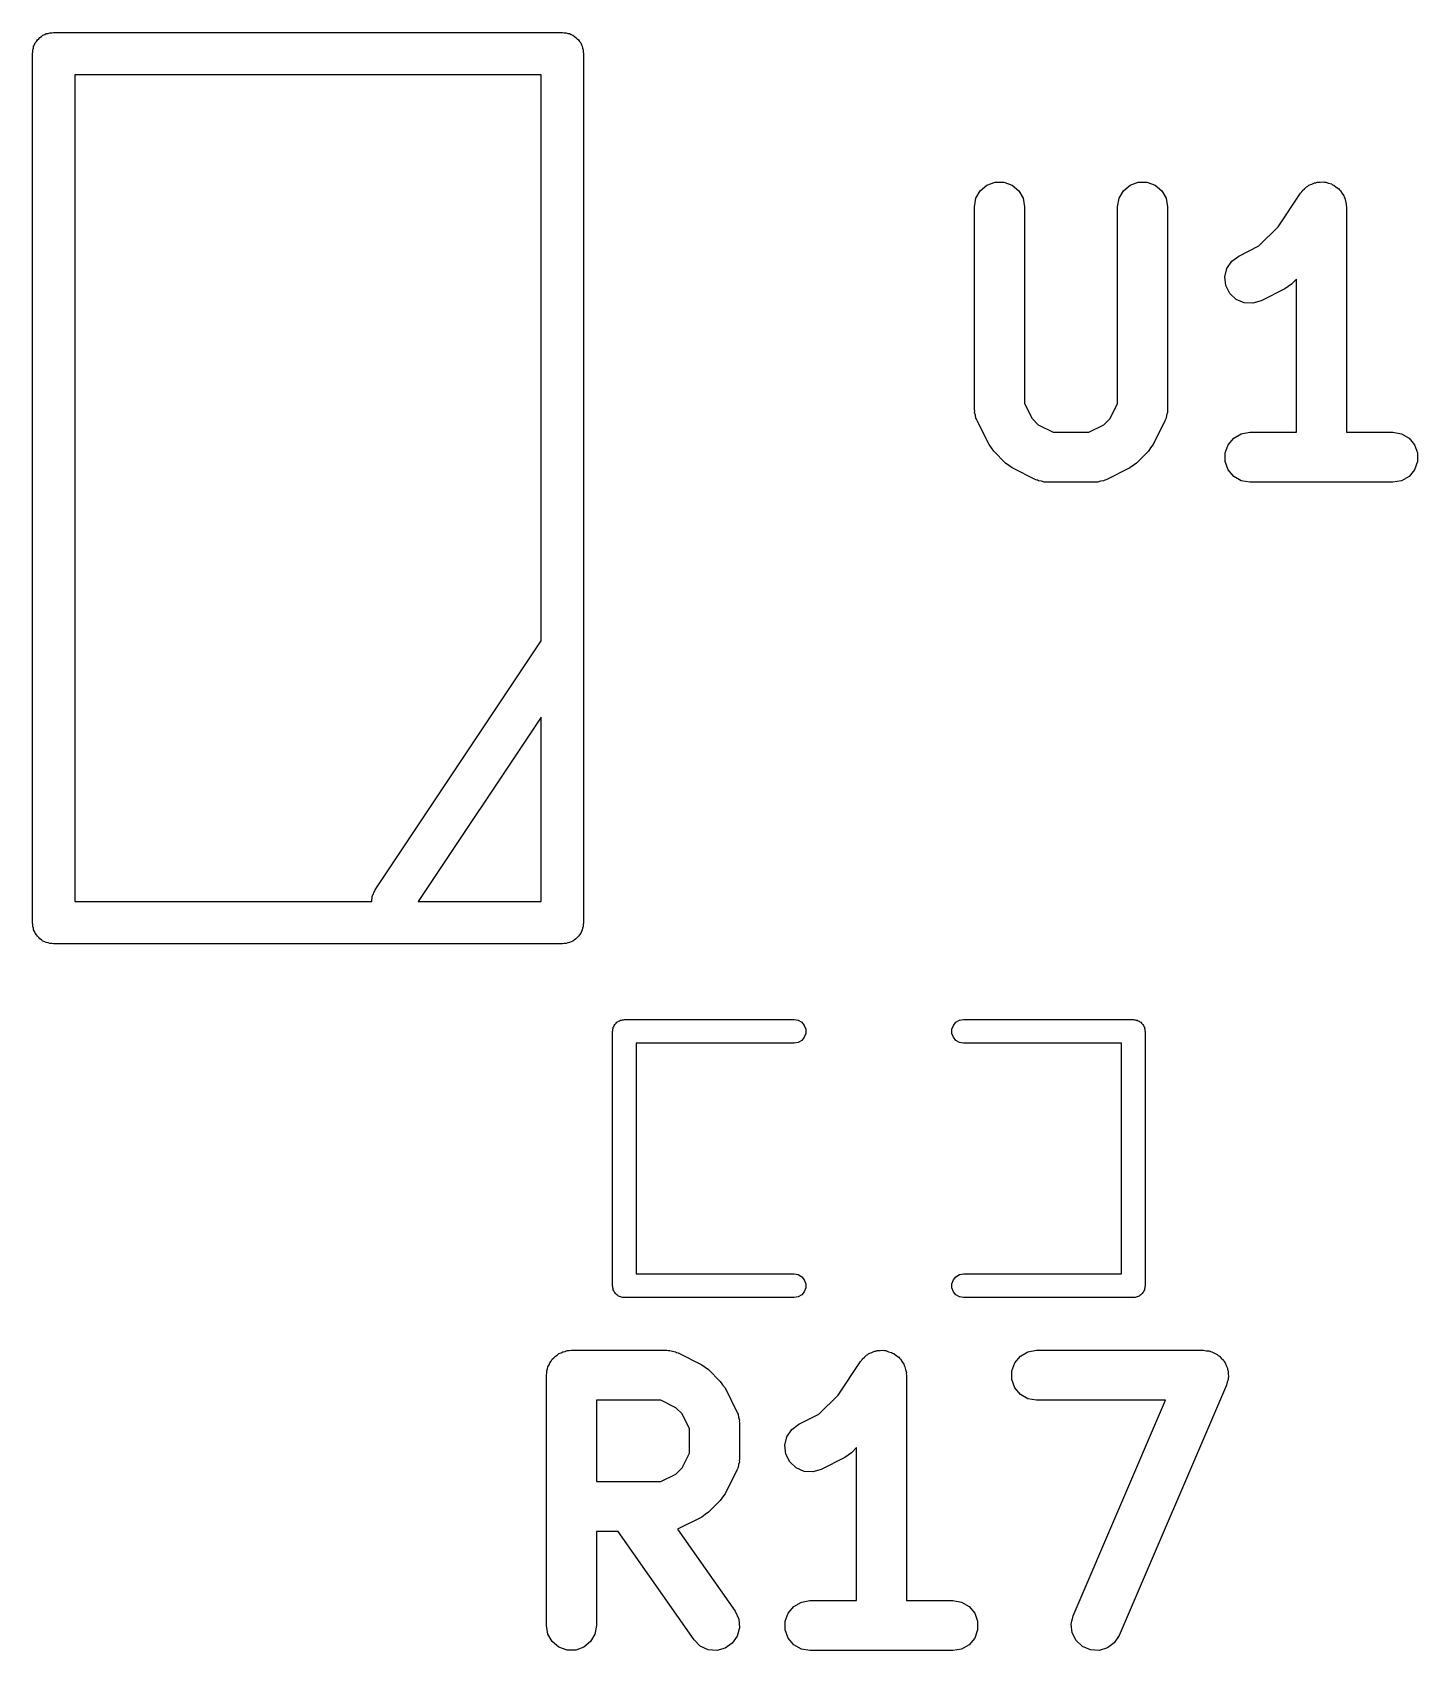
# Model space of a CAD drawing. Extents: x 69.6 to 139.6, y -158 to -61.
# Drawn here: x 79.374 to 83.524, y -100.864 to -96.016 of the extents above; entities that cross this region are included whole.
import ezdxf

# ---------------------------------------------------------------- set-up
doc = ezdxf.new("R2010")
doc.units = 0
doc.header["$MEASUREMENT"] = 0
doc.layers.add('BLACK', color=7, linetype='CONTINUOUS')

msp = doc.modelspace()

# ---------------------------------------------------------------- linework, layer by layer
at = {"layer": 'Black'}
for p, q in [((79.3972, -96.0314), (79.402, -96.0286)), ((79.402, -96.0286), (79.4062, -96.025)), ((79.4062, -96.025), (79.4115, -96.0231)), ((79.4115, -96.0231), (79.4163, -96.0203)), ((79.4163, -96.0203), (79.4218, -96.0194)), ((79.4218, -96.0194), (79.427, -96.0175)), ((79.427, -96.0175), (79.4325, -96.0175)), ((79.4325, -96.0175), (79.438, -96.0165)), ((79.438, -96.0165), (80.962, -96.0165)), ((80.962, -96.0165), (80.9675, -96.0175)), ((80.9675, -96.0175), (80.973, -96.0175)), ((80.973, -96.0175), (80.9782, -96.0194)), ((80.9782, -96.0194), (80.9837, -96.0203)), ((80.9837, -96.0203), (80.9885, -96.0231)), ((80.9885, -96.0231), (80.9937, -96.025)), ((80.9937, -96.025), (80.998, -96.0286)), ((80.998, -96.0286), (81.0028, -96.0314)), ((79.3745, -96.08), (79.3755, -96.0745)), ((79.3755, -96.069), (79.3774, -96.0637)), ((79.3755, -96.0745), (79.3755, -96.069)), ((79.3774, -96.0637), (79.3783, -96.0583)), ((79.3783, -96.0583), (79.3811, -96.0535)), ((79.3811, -96.0535), (79.383, -96.0482)), ((79.383, -96.0482), (79.3866, -96.044)), ((79.3866, -96.044), (79.3894, -96.0392)), ((79.3894, -96.0392), (79.3936, -96.0356)), ((79.3936, -96.0356), (79.3972, -96.0314)), ((81.0028, -96.0314), (81.0064, -96.0356)), ((81.0064, -96.0356), (81.0106, -96.0392)), ((81.0106, -96.0392), (81.0134, -96.044)), ((81.0134, -96.044), (81.017, -96.0482)), ((81.017, -96.0482), (81.0189, -96.0535)), ((81.0189, -96.0535), (81.0217, -96.0583)), ((81.0217, -96.0583), (81.0226, -96.0637)), ((81.0226, -96.0637), (81.0245, -96.069)), ((81.0245, -96.069), (81.0245, -96.0745)), ((81.0245, -96.0745), (81.0255, -96.08)), ((79.3745, -98.6835), (79.3745, -96.08)), ((81.0255, -96.08), (81.0255, -98.6835)), ((79.5015, -96.1435), (79.5015, -98.62)), ((80.8985, -96.1435), (79.5015, -96.1435)), ((80.8985, -97.8388), (80.8985, -96.1435)), ((83.2316, -96.4654), (83.2405, -96.4644)), ((83.2405, -96.4644), (83.2446, -96.4654)), ((82.1964, -96.5393), (82.201, -96.5136)), ((82.201, -96.5136), (82.214, -96.4911)), ((82.214, -96.4911), (82.2339, -96.4743)), ((82.2339, -96.4743), (82.2584, -96.4654)), ((82.2584, -96.4654), (82.2845, -96.4654)), ((82.2845, -96.4654), (82.3089, -96.4743)), ((82.3089, -96.4743), (82.3289, -96.4911)), ((82.3289, -96.4911), (82.3419, -96.5136)), ((82.3419, -96.5136), (82.3464, -96.5393)), ((82.625, -96.5393), (82.6295, -96.5136)), ((82.6295, -96.5136), (82.6425, -96.4911)), ((82.6425, -96.4911), (82.6625, -96.4743)), ((82.6625, -96.4743), (82.687, -96.4654)), ((82.687, -96.4654), (82.713, -96.4654)), ((82.713, -96.4654), (82.7375, -96.4743)), ((82.7375, -96.4743), (82.7575, -96.4911)), ((82.7575, -96.4911), (82.7705, -96.5136)), ((82.7705, -96.5136), (82.775, -96.5393)), ((83.106, -96.5986), (83.1733, -96.4977)), ((83.1733, -96.4977), (83.1762, -96.4947)), ((83.1762, -96.4947), (83.1783, -96.4911)), ((83.1783, -96.4911), (83.1851, -96.4853)), ((83.1851, -96.4853), (83.1913, -96.4788)), ((83.1913, -96.4788), (83.195, -96.477)), ((83.195, -96.477), (83.1982, -96.4743)), ((83.1982, -96.4743), (83.2066, -96.4713)), ((83.2066, -96.4713), (83.2147, -96.4673)), ((83.2147, -96.4673), (83.2188, -96.4668)), ((83.2188, -96.4668), (83.2227, -96.4654)), ((83.2227, -96.4654), (83.2316, -96.4654)), ((83.2446, -96.4654), (83.2487, -96.4654)), ((83.2487, -96.4654), (83.2572, -96.4685)), ((83.2572, -96.4685), (83.2658, -96.4706)), ((83.2658, -96.4706), (83.2693, -96.4729)), ((83.2693, -96.4729), (83.2732, -96.4743)), ((83.2732, -96.4743), (83.2801, -96.4801)), ((83.2801, -96.4801), (83.2875, -96.4851)), ((83.2875, -96.4851), (83.29, -96.4884)), ((83.29, -96.4884), (83.2932, -96.4911)), ((83.2932, -96.4911), (83.2976, -96.4988)), ((83.2976, -96.4988), (83.3029, -96.506)), ((83.3029, -96.506), (83.3041, -96.51)), ((83.3041, -96.51), (83.3062, -96.5136)), ((83.3062, -96.5136), (83.3077, -96.5225)), ((82.1964, -97.1464), (82.1964, -96.5393)), ((82.3464, -96.5393), (82.3464, -97.1287)), ((82.625, -97.1287), (82.625, -96.5393)), ((82.775, -96.5393), (82.775, -97.1464)), ((83.3077, -96.5225), (83.3103, -96.531)), ((83.3103, -96.531), (83.31, -96.5352)), ((83.31, -96.5352), (83.3107, -96.5393)), ((83.3107, -96.5393), (83.3107, -97.2143)), ((83.0484, -96.6562), (83.106, -96.5986)), ((82.9879, -96.6865), (83.0484, -96.6562)), ((82.9526, -96.7237), (82.967, -96.702)), ((82.967, -96.702), (82.9879, -96.6865)), ((82.9466, -96.7491), (82.9526, -96.7237)), ((82.9495, -96.775), (82.9466, -96.7491)), ((83.1607, -96.7561), (83.1459, -96.7709)), ((83.1607, -97.2143), (83.1607, -96.7561)), ((82.9612, -96.7983), (82.9495, -96.775)), ((82.9801, -96.8162), (82.9612, -96.7983)), ((83.1264, -96.7849), (83.055, -96.8207)), ((83.1361, -96.7778), (83.1264, -96.7849)), ((83.1459, -96.7709), (83.1361, -96.7778)), ((83.004, -96.8265), (82.9801, -96.8162)), ((83.03, -96.8281), (83.004, -96.8265)), ((83.055, -96.8207), (83.03, -96.8281)), ((82.3464, -97.1287), (82.3688, -97.1734)), ((82.6026, -97.1734), (82.625, -97.1287)), ((82.1972, -97.1507), (82.1964, -97.1464)), ((82.1969, -97.155), (82.1972, -97.1507)), ((82.1994, -97.1634), (82.1969, -97.155)), ((82.201, -97.1721), (82.1994, -97.1634)), ((82.2031, -97.1758), (82.201, -97.1721)), ((82.2043, -97.18), (82.2031, -97.1758)), ((82.2401, -97.2514), (82.2043, -97.18)), ((82.3688, -97.1734), (82.3873, -97.1919)), ((82.3873, -97.1919), (82.432, -97.2143)), ((82.5394, -97.2143), (82.5841, -97.1919)), ((82.5841, -97.1919), (82.6026, -97.1734)), ((82.7671, -97.18), (82.7314, -97.2514)), ((82.7683, -97.1758), (82.7671, -97.18)), ((82.7705, -97.1721), (82.7683, -97.1758)), ((82.772, -97.1634), (82.7705, -97.1721)), ((82.7745, -97.155), (82.772, -97.1634)), ((82.775, -97.1464), (82.7742, -97.1507)), ((82.7742, -97.1507), (82.7745, -97.155)), ((82.432, -97.2143), (82.5394, -97.2143)), ((82.9565, -97.2518), (82.9732, -97.2318)), ((82.9732, -97.2318), (82.9958, -97.2188)), ((82.9958, -97.2188), (83.0214, -97.2143)), ((83.0214, -97.2143), (83.1607, -97.2143)), ((83.3107, -97.2143), (83.45, -97.2143)), ((83.45, -97.2143), (83.4757, -97.2188)), ((83.4757, -97.2188), (83.4982, -97.2318)), ((83.4982, -97.2318), (83.515, -97.2518)), ((82.2472, -97.261), (82.2401, -97.2514)), ((82.2541, -97.2709), (82.2472, -97.261)), ((82.2898, -97.3066), (82.2541, -97.2709)), ((82.7173, -97.2709), (82.6816, -97.3066)), ((82.7242, -97.2611), (82.7173, -97.2709)), ((82.7314, -97.2514), (82.7242, -97.2611)), ((82.9476, -97.2763), (82.9565, -97.2518)), ((82.9476, -97.3023), (82.9476, -97.2763)), ((83.515, -97.2518), (83.5239, -97.2763)), ((83.5239, -97.2763), (83.5239, -97.3023)), ((82.2997, -97.3135), (82.2898, -97.3066)), ((82.3093, -97.3207), (82.2997, -97.3135)), ((82.3807, -97.3564), (82.3093, -97.3207)), ((82.6621, -97.3207), (82.5907, -97.3564)), ((82.6718, -97.3135), (82.6621, -97.3207)), ((82.6816, -97.3066), (82.6718, -97.3135)), ((82.9565, -97.3268), (82.9476, -97.3023)), ((82.9732, -97.3467), (82.9565, -97.3268)), ((83.515, -97.3268), (83.4982, -97.3467)), ((83.5239, -97.3023), (83.515, -97.3268)), ((82.3849, -97.3576), (82.3807, -97.3564)), ((82.3886, -97.3598), (82.3849, -97.3576)), ((82.3973, -97.3613), (82.3886, -97.3598)), ((82.4057, -97.3638), (82.3973, -97.3613)), ((82.41, -97.3635), (82.4057, -97.3638)), ((82.4143, -97.3643), (82.41, -97.3635)), ((82.5571, -97.3643), (82.4143, -97.3643)), ((82.5614, -97.3635), (82.5571, -97.3643)), ((82.5657, -97.3638), (82.5614, -97.3635)), ((82.5741, -97.3613), (82.5657, -97.3638)), ((82.5828, -97.3598), (82.5741, -97.3613)), ((82.5865, -97.3576), (82.5828, -97.3598)), ((82.5907, -97.3564), (82.5865, -97.3576)), ((82.9958, -97.3598), (82.9732, -97.3467)), ((83.0214, -97.3643), (82.9958, -97.3598)), ((83.45, -97.3643), (83.0214, -97.3643)), ((83.4757, -97.3598), (83.45, -97.3643)), ((83.4982, -97.3467), (83.4757, -97.3598)), ((80.4012, -98.5848), (80.8985, -97.8388)), ((80.8985, -98.0677), (80.5303, -98.62)), ((80.8985, -98.62), (80.8985, -98.0677)), ((80.3923, -98.605), (80.4012, -98.5848)), ((79.5015, -98.62), (80.3913, -98.62)), ((80.3913, -98.62), (80.3923, -98.605)), ((80.5303, -98.62), (80.8985, -98.62)), ((79.3755, -98.689), (79.3745, -98.6835)), ((79.3755, -98.6945), (79.3755, -98.689)), ((79.3774, -98.6997), (79.3755, -98.6945)), ((81.0245, -98.6945), (81.0226, -98.6997)), ((81.0255, -98.6835), (81.0245, -98.689)), ((81.0245, -98.689), (81.0245, -98.6945)), ((79.3783, -98.7052), (79.3774, -98.6997)), ((79.3811, -98.71), (79.3783, -98.7052)), ((79.383, -98.7152), (79.3811, -98.71)), ((79.3866, -98.7195), (79.383, -98.7152)), ((79.3894, -98.7243), (79.3866, -98.7195)), ((79.3936, -98.7279), (79.3894, -98.7243)), ((79.3972, -98.7321), (79.3936, -98.7279)), ((79.402, -98.7349), (79.3972, -98.7321)), ((79.4062, -98.7385), (79.402, -98.7349)), ((79.4115, -98.7404), (79.4062, -98.7385)), ((79.4163, -98.7432), (79.4115, -98.7404)), ((79.4218, -98.7441), (79.4163, -98.7432)), ((80.9837, -98.7432), (80.9782, -98.7441)), ((80.9885, -98.7404), (80.9837, -98.7432)), ((80.9937, -98.7385), (80.9885, -98.7404)), ((80.998, -98.7349), (80.9937, -98.7385)), ((81.0028, -98.7321), (80.998, -98.7349)), ((81.0064, -98.7279), (81.0028, -98.7321)), ((81.0106, -98.7243), (81.0064, -98.7279)), ((81.0134, -98.7195), (81.0106, -98.7243)), ((81.017, -98.7152), (81.0134, -98.7195)), ((81.0189, -98.71), (81.017, -98.7152)), ((81.0217, -98.7052), (81.0189, -98.71)), ((81.0226, -98.6997), (81.0217, -98.7052)), ((79.427, -98.746), (79.4218, -98.7441)), ((79.4325, -98.746), (79.427, -98.746)), ((79.438, -98.747), (79.4325, -98.746)), ((80.962, -98.747), (79.438, -98.747)), ((80.9675, -98.746), (80.962, -98.747)), ((80.973, -98.746), (80.9675, -98.746)), ((80.9782, -98.7441), (80.973, -98.746)), ((81.1208, -98.9861), (81.1231, -98.9841)), ((81.1231, -98.9841), (81.1251, -98.9818)), ((81.1251, -98.9818), (81.1278, -98.9802)), ((81.1278, -98.9802), (81.1302, -98.9782)), ((81.1302, -98.9782), (81.1331, -98.9771)), ((81.1331, -98.9771), (81.1358, -98.9756)), ((81.1358, -98.9756), (81.1389, -98.975)), ((81.1389, -98.975), (81.1418, -98.974)), ((81.1418, -98.974), (81.1449, -98.974)), ((81.1449, -98.974), (81.148, -98.9734)), ((81.148, -98.9734), (81.656, -98.9734)), ((81.656, -98.9734), (81.6682, -98.9756)), ((81.6682, -98.9756), (81.6789, -98.9818)), ((81.6789, -98.9818), (81.6868, -98.9912)), ((82.1332, -98.9912), (82.1411, -98.9818)), ((82.1411, -98.9818), (82.1518, -98.9756)), ((82.1518, -98.9756), (82.164, -98.9734)), ((82.164, -98.9734), (82.672, -98.9734)), ((82.672, -98.9734), (82.6751, -98.974)), ((82.6751, -98.974), (82.6782, -98.974)), ((82.6782, -98.974), (82.6811, -98.975)), ((82.6811, -98.975), (82.6842, -98.9756)), ((82.6842, -98.9756), (82.6869, -98.9771)), ((82.6869, -98.9771), (82.6898, -98.9782)), ((82.6898, -98.9782), (82.6922, -98.9802)), ((82.6922, -98.9802), (82.6949, -98.9818)), ((82.6949, -98.9818), (82.6969, -98.9841)), ((82.6969, -98.9841), (82.6992, -98.9861)), ((81.1124, -99.009), (81.113, -99.0059)), ((81.1124, -99.771), (81.1124, -99.009)), ((81.113, -99.0028), (81.114, -98.9999)), ((81.113, -99.0059), (81.113, -99.0028)), ((81.114, -98.9999), (81.1146, -98.9968)), ((81.1146, -98.9968), (81.1161, -98.9941)), ((81.1161, -98.9941), (81.1172, -98.9912)), ((81.1172, -98.9912), (81.1192, -98.9888)), ((81.1192, -98.9888), (81.1208, -98.9861)), ((81.6868, -99.0268), (81.6789, -99.0362)), ((81.6868, -98.9912), (81.691, -99.0028)), ((81.691, -99.0152), (81.6868, -99.0268)), ((81.691, -99.0028), (81.691, -99.0152)), ((82.129, -99.0028), (82.1332, -98.9912)), ((82.129, -99.0152), (82.129, -99.0028)), ((82.1332, -99.0268), (82.129, -99.0152)), ((82.1411, -99.0362), (82.1332, -99.0268)), ((82.6992, -98.9861), (82.7008, -98.9888)), ((82.7008, -98.9888), (82.7028, -98.9912)), ((82.7028, -98.9912), (82.7039, -98.9941)), ((82.7039, -98.9941), (82.7054, -98.9968)), ((82.7054, -98.9968), (82.706, -98.9999)), ((82.706, -98.9999), (82.707, -99.0028)), ((82.707, -99.0028), (82.707, -99.0059)), ((82.707, -99.0059), (82.7076, -99.009)), ((82.7076, -99.009), (82.7076, -99.771)), ((81.656, -99.0446), (81.1836, -99.0446)), ((81.1836, -99.0446), (81.1836, -99.7354)), ((81.6682, -99.0424), (81.656, -99.0446)), ((81.6789, -99.0362), (81.6682, -99.0424)), ((82.1518, -99.0424), (82.1411, -99.0362)), ((82.164, -99.0446), (82.1518, -99.0424)), ((82.6364, -99.0446), (82.164, -99.0446)), ((82.6364, -99.7354), (82.6364, -99.0446)), ((81.1836, -99.7354), (81.656, -99.7354)), ((81.656, -99.7354), (81.6682, -99.7376)), ((81.6682, -99.7376), (81.6789, -99.7438)), ((81.6789, -99.7438), (81.6868, -99.7532)), ((81.6868, -99.7532), (81.691, -99.7648)), ((82.129, -99.7648), (82.1332, -99.7532)), ((82.1332, -99.7532), (82.1411, -99.7438)), ((82.1411, -99.7438), (82.1518, -99.7376)), ((82.1518, -99.7376), (82.164, -99.7354)), ((82.164, -99.7354), (82.6364, -99.7354)), ((81.113, -99.7741), (81.1124, -99.771)), ((81.113, -99.7772), (81.113, -99.7741)), ((81.114, -99.7801), (81.113, -99.7772)), ((81.1146, -99.7832), (81.114, -99.7801)), ((81.1161, -99.7859), (81.1146, -99.7832)), ((81.1172, -99.7888), (81.1161, -99.7859)), ((81.1192, -99.7912), (81.1172, -99.7888)), ((81.1208, -99.7939), (81.1192, -99.7912)), ((81.1231, -99.7959), (81.1208, -99.7939)), ((81.1251, -99.7982), (81.1231, -99.7959)), ((81.1278, -99.7998), (81.1251, -99.7982)), ((81.1302, -99.8018), (81.1278, -99.7998)), ((81.1331, -99.8029), (81.1302, -99.8018)), ((81.1358, -99.8044), (81.1331, -99.8029)), ((81.1389, -99.805), (81.1358, -99.8044)), ((81.1418, -99.806), (81.1389, -99.805)), ((81.1449, -99.806), (81.1418, -99.806)), ((81.148, -99.8066), (81.1449, -99.806)), ((81.656, -99.8066), (81.148, -99.8066)), ((81.6682, -99.8044), (81.656, -99.8066)), ((81.6789, -99.7982), (81.6682, -99.8044)), ((81.6868, -99.7888), (81.6789, -99.7982)), ((81.691, -99.7772), (81.6868, -99.7888)), ((81.691, -99.7648), (81.691, -99.7772)), ((82.129, -99.7772), (82.129, -99.7648)), ((82.1332, -99.7888), (82.129, -99.7772)), ((82.1411, -99.7982), (82.1332, -99.7888)), ((82.1518, -99.8044), (82.1411, -99.7982)), ((82.164, -99.8066), (82.1518, -99.8044)), ((82.672, -99.8066), (82.164, -99.8066)), ((82.6751, -99.806), (82.672, -99.8066)), ((82.6782, -99.806), (82.6751, -99.806)), ((82.6811, -99.805), (82.6782, -99.806)), ((82.6842, -99.8044), (82.6811, -99.805)), ((82.6869, -99.8029), (82.6842, -99.8044)), ((82.6898, -99.8018), (82.6869, -99.8029)), ((82.6922, -99.7998), (82.6898, -99.8018)), ((82.6949, -99.7982), (82.6922, -99.7998)), ((82.6969, -99.7959), (82.6949, -99.7982)), ((82.6992, -99.7939), (82.6969, -99.7959)), ((82.7008, -99.7912), (82.6992, -99.7939)), ((82.7028, -99.7888), (82.7008, -99.7912)), ((82.7039, -99.7859), (82.7028, -99.7888)), ((82.7054, -99.7832), (82.7039, -99.7859)), ((82.706, -99.7801), (82.7054, -99.7832)), ((82.707, -99.7772), (82.706, -99.7801)), ((82.7076, -99.771), (82.707, -99.7741)), ((82.707, -99.7741), (82.707, -99.7772)), ((80.9221, -100.008), (80.9243, -100.002)), ((80.9243, -100.002), (80.9286, -99.9968)), ((80.9286, -99.9968), (80.9318, -99.9911)), ((80.9318, -99.9911), (80.9369, -99.9869)), ((80.9369, -99.9869), (80.9411, -99.9818)), ((80.9411, -99.9818), (80.9468, -99.9786)), ((80.9468, -99.9786), (80.9518, -99.9743)), ((80.9518, -99.9743), (80.958, -99.9721)), ((80.958, -99.9721), (80.9636, -99.9688)), ((80.9636, -99.9688), (80.9701, -99.9677)), ((80.9701, -99.9677), (80.9763, -99.9654)), ((80.9763, -99.9654), (80.9828, -99.9654)), ((80.9828, -99.9654), (80.9893, -99.9643)), ((80.9893, -99.9643), (81.275, -99.9643)), ((81.275, -99.9643), (81.2793, -99.965)), ((81.2793, -99.965), (81.2836, -99.9648)), ((81.2836, -99.9648), (81.292, -99.9673)), ((81.292, -99.9673), (81.3007, -99.9688)), ((81.3007, -99.9688), (81.3044, -99.971)), ((81.3044, -99.971), (81.3085, -99.9722)), ((81.3085, -99.9722), (81.38, -100.008)), ((81.7881, -100.099), (81.8555, -99.9977)), ((81.8555, -99.9977), (81.8583, -99.9947)), ((81.8583, -99.9947), (81.8604, -99.9911)), ((81.8604, -99.9911), (81.8673, -99.9853)), ((81.8673, -99.9853), (81.8734, -99.9788)), ((81.8734, -99.9788), (81.8772, -99.977)), ((81.8772, -99.977), (81.8804, -99.9743)), ((81.8804, -99.9743), (81.8888, -99.9713)), ((81.8888, -99.9713), (81.8968, -99.9673)), ((81.8968, -99.9673), (81.9009, -99.9668)), ((81.9009, -99.9668), (81.9048, -99.9654)), ((81.9048, -99.9654), (81.9138, -99.9654)), ((81.9138, -99.9654), (81.9227, -99.9644)), ((81.9227, -99.9644), (81.9267, -99.9654)), ((81.9267, -99.9654), (81.9309, -99.9654)), ((81.9309, -99.9654), (81.9393, -99.9685)), ((81.9393, -99.9685), (81.948, -99.9706)), ((81.948, -99.9706), (81.9514, -99.9729)), ((81.9514, -99.9729), (81.9554, -99.9743)), ((81.9554, -99.9743), (81.9622, -99.9801)), ((81.9622, -99.9801), (81.9697, -99.9851)), ((81.9697, -99.9851), (81.9721, -99.9884)), ((81.9721, -99.9884), (81.9753, -99.9911)), ((81.9753, -99.9911), (81.9798, -99.9988)), ((81.9798, -99.9988), (81.9851, -100.006)), ((82.3083, -100.026), (82.3172, -100.002)), ((82.3172, -100.002), (82.3339, -99.9818)), ((82.3339, -99.9818), (82.3565, -99.9688)), ((82.3565, -99.9688), (82.3821, -99.9643)), ((82.3821, -99.9643), (82.8821, -99.9643)), ((82.8821, -99.9643), (82.8906, -99.9658)), ((82.8906, -99.9658), (82.8993, -99.9663)), ((82.8993, -99.9663), (82.9034, -99.968)), ((82.9034, -99.968), (82.9078, -99.9688)), ((82.9078, -99.9688), (82.9153, -99.9731)), ((82.9153, -99.9731), (82.9232, -99.9765)), ((82.9232, -99.9765), (82.9265, -99.9796)), ((82.9265, -99.9796), (82.9304, -99.9818)), ((82.9304, -99.9818), (82.9359, -99.9884)), ((82.9359, -99.9884), (82.9422, -99.9944)), ((82.9422, -99.9944), (82.9442, -99.9984)), ((82.9442, -99.9984), (82.9471, -100.002)), ((82.9471, -100.002), (82.95, -100.01)), ((80.9143, -100.039), (80.9154, -100.033)), ((80.9143, -100.789), (80.9143, -100.039)), ((80.9154, -100.026), (80.9177, -100.02)), ((80.9154, -100.033), (80.9154, -100.026)), ((80.9177, -100.02), (80.9188, -100.014)), ((80.9188, -100.014), (80.9221, -100.008)), ((81.38, -100.008), (81.3896, -100.015)), ((81.3896, -100.015), (81.3995, -100.022)), ((81.3995, -100.022), (81.4352, -100.058)), ((81.9851, -100.006), (81.9863, -100.01)), ((81.9863, -100.01), (81.9883, -100.014)), ((81.9883, -100.014), (81.9899, -100.022)), ((81.9899, -100.022), (81.9924, -100.031)), ((81.9924, -100.031), (81.9921, -100.035)), ((81.9921, -100.035), (81.9929, -100.039)), ((81.9929, -100.039), (81.9929, -100.714)), ((82.3083, -100.052), (82.3083, -100.026)), ((82.3172, -100.077), (82.3083, -100.052)), ((82.95, -100.01), (82.9539, -100.018)), ((82.956, -100.052), (82.953, -100.06)), ((82.9539, -100.018), (82.9545, -100.022)), ((82.9545, -100.022), (82.956, -100.026)), ((82.956, -100.026), (82.956, -100.035)), ((82.956, -100.035), (82.957, -100.043)), ((82.957, -100.043), (82.956, -100.048)), ((82.956, -100.048), (82.956, -100.052)), ((81.4352, -100.058), (81.4421, -100.068)), ((81.4421, -100.068), (81.4492, -100.077)), ((81.4492, -100.077), (81.4849, -100.149)), ((81.7306, -100.156), (81.7881, -100.099)), ((82.3339, -100.097), (82.3172, -100.077)), ((82.3565, -100.11), (82.3339, -100.097)), ((82.9511, -100.069), (82.6296, -100.819)), ((82.953, -100.06), (82.9511, -100.069)), ((81.2573, -100.114), (81.0643, -100.114)), ((81.0643, -100.114), (81.0643, -100.357)), ((81.302, -100.137), (81.2573, -100.114)), ((81.3205, -100.155), (81.302, -100.137)), ((81.4849, -100.149), (81.4862, -100.153)), ((82.3821, -100.114), (82.3565, -100.11)), ((82.7684, -100.114), (82.3821, -100.114)), ((82.4918, -100.76), (82.7684, -100.114)), ((81.3429, -100.2), (81.3205, -100.155)), ((81.4862, -100.153), (81.4883, -100.156)), ((81.4883, -100.156), (81.4899, -100.165)), ((81.4899, -100.165), (81.4924, -100.174)), ((81.4924, -100.174), (81.4921, -100.178)), ((81.4921, -100.178), (81.4929, -100.182)), ((81.4929, -100.182), (81.4929, -100.289)), ((81.6491, -100.202), (81.67, -100.186)), ((81.67, -100.186), (81.7306, -100.156)), ((81.3429, -100.272), (81.3429, -100.2)), ((81.6287, -100.249), (81.6348, -100.224)), ((81.6348, -100.224), (81.6491, -100.202)), ((81.3205, -100.316), (81.3429, -100.272)), ((81.4929, -100.289), (81.4921, -100.294)), ((81.4921, -100.294), (81.4924, -100.298)), ((81.6317, -100.275), (81.6287, -100.249)), ((81.6433, -100.298), (81.6317, -100.275)), ((81.8085, -100.285), (81.7371, -100.321)), ((81.8182, -100.278), (81.8085, -100.285)), ((81.828, -100.271), (81.8182, -100.278)), ((81.8429, -100.256), (81.828, -100.271)), ((81.8429, -100.714), (81.8429, -100.256)), ((81.2573, -100.357), (81.302, -100.335)), ((81.302, -100.335), (81.3205, -100.316)), ((81.4849, -100.323), (81.4492, -100.394)), ((81.4862, -100.319), (81.4849, -100.323)), ((81.4883, -100.315), (81.4862, -100.319)), ((81.4899, -100.306), (81.4883, -100.315)), ((81.4924, -100.298), (81.4899, -100.306)), ((81.6622, -100.316), (81.6433, -100.298)), ((81.6861, -100.327), (81.6622, -100.316)), ((81.7121, -100.328), (81.6861, -100.327)), ((81.7371, -100.321), (81.7121, -100.328)), ((81.0643, -100.357), (81.2573, -100.357)), ((81.4352, -100.414), (81.3995, -100.449)), ((81.4421, -100.404), (81.4352, -100.414)), ((81.4492, -100.394), (81.4421, -100.404)), ((81.38, -100.464), (81.3085, -100.499)), ((81.3896, -100.456), (81.38, -100.464)), ((81.3995, -100.449), (81.3896, -100.456)), ((81.1288, -100.507), (81.0643, -100.507)), ((81.0643, -100.507), (81.0643, -100.789)), ((81.3564, -100.832), (81.1288, -100.507)), ((81.3085, -100.499), (81.3067, -100.5)), ((81.3067, -100.5), (81.4793, -100.746)), ((81.6554, -100.732), (81.6779, -100.719)), ((81.6779, -100.719), (81.7036, -100.714)), ((81.7036, -100.714), (81.8429, -100.714)), ((81.9929, -100.714), (82.1321, -100.714)), ((82.1321, -100.714), (82.1578, -100.719)), ((82.1578, -100.719), (82.1804, -100.732)), ((81.4793, -100.746), (81.4903, -100.77)), ((81.4903, -100.77), (81.4926, -100.796)), ((81.6297, -100.776), (81.6386, -100.752)), ((81.6297, -100.802), (81.6297, -100.776)), ((81.6386, -100.752), (81.6554, -100.732)), ((82.1804, -100.732), (82.1971, -100.752)), ((82.1971, -100.752), (82.206, -100.776)), ((82.206, -100.776), (82.206, -100.802)), ((82.4858, -100.785), (82.4918, -100.76)), ((80.9188, -100.815), (80.9143, -100.789)), ((80.9318, -100.837), (80.9188, -100.815)), ((81.0598, -100.815), (81.0467, -100.837)), ((81.0643, -100.789), (81.0598, -100.815)), ((81.4858, -100.821), (81.4709, -100.842)), ((81.4926, -100.796), (81.4858, -100.821)), ((81.6386, -100.827), (81.6297, -100.802)), ((81.6554, -100.847), (81.6386, -100.827)), ((82.1971, -100.827), (82.1804, -100.847)), ((82.206, -100.802), (82.1971, -100.827)), ((82.4889, -100.811), (82.4858, -100.785)), ((82.5007, -100.834), (82.4889, -100.811)), ((82.6296, -100.819), (82.6154, -100.841)), ((80.9518, -100.854), (80.9318, -100.837)), ((80.9763, -100.863), (80.9518, -100.854)), ((81.0023, -100.863), (80.9763, -100.863)), ((81.0268, -100.854), (81.0023, -100.863)), ((81.0467, -100.837), (81.0268, -100.854)), ((81.3748, -100.851), (81.3564, -100.832)), ((81.3984, -100.862), (81.3748, -100.851)), ((81.4244, -100.864), (81.3984, -100.862)), ((81.4495, -100.857), (81.4244, -100.864)), ((81.4709, -100.842), (81.4495, -100.857)), ((81.6779, -100.86), (81.6554, -100.847)), ((81.7036, -100.864), (81.6779, -100.86)), ((82.1321, -100.864), (81.7036, -100.864)), ((82.1578, -100.86), (82.1321, -100.864)), ((82.1804, -100.847), (82.1578, -100.86)), ((82.5196, -100.852), (82.5007, -100.834)), ((82.5436, -100.862), (82.5196, -100.852)), ((82.5696, -100.864), (82.5436, -100.862)), ((82.5945, -100.856), (82.5696, -100.864)), ((82.6154, -100.841), (82.5945, -100.856))]:
    msp.add_line(p, q, dxfattribs=at)

doc.saveas('drawing.dxf')
